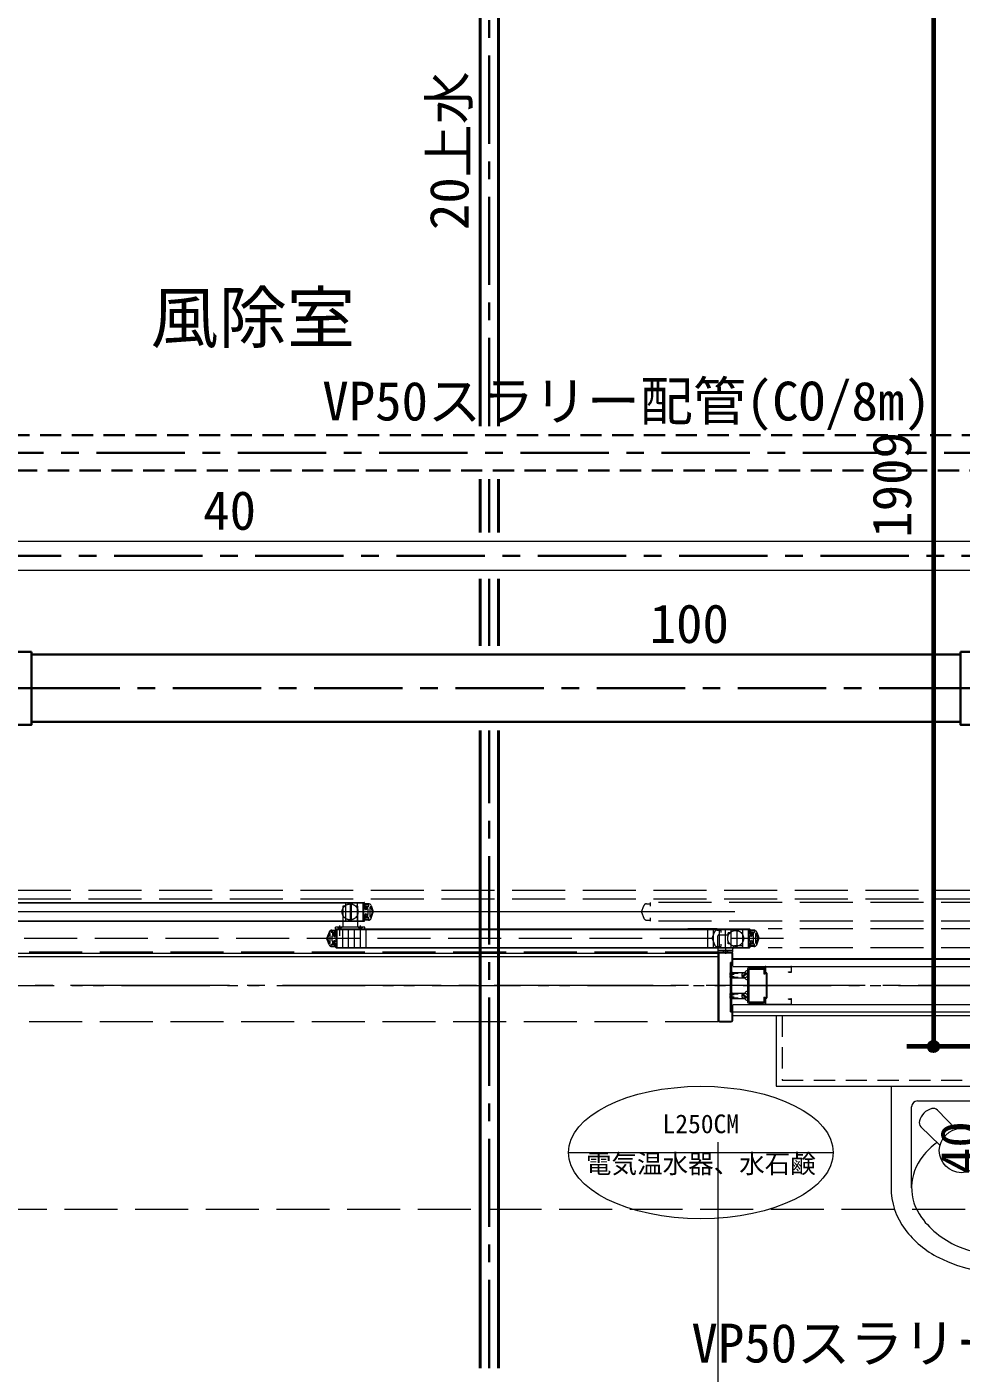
# Model space of a CAD drawing. Units: millimetres at full size, sheet at 1:30. Extents: x -16828 to 149130, y 47892 to 100313.
# Drawn here: x -2259 to -672, y 61087 to 63374 of the extents above; entities that cross this region are included whole.
import ezdxf
from ezdxf.enums import TextEntityAlignment as Align

# ---------------------------------------------------------------- set-up
doc = ezdxf.new("R2010")
doc.units = ezdxf.units.MM
doc.header["$LTSCALE"] = 30
doc.header["$PDMODE"] = 32
doc.header["$PDSIZE"] = 15
for name, pattern in [('CHAIN1', [8, 5, -1, 1, -1]), ('CHAIN2', [12, 9, -1, 1, -1]), ('DASHED1', [1.8, 1.2, -0.6]), ('DASHED3', [4, 3, -1]), ('DOUBLE_CHAIN1', [8.8, 5, -1, 0.6, -0.6, 0.6, -1])]:
    doc.linetypes.add(name, pattern=pattern)
for name, color, linetype, lineweight in [('0-1', 7, 'Continuous', 15), ('2-2_間仕切り芯', 7, 'DOUBLE_CHAIN1', 15), ('2-3_間仕切り', 7, 'Continuous', 15), ('2-A_建具', 7, 'Continuous', 15), ('2-B_金物', 7, 'Continuous', 15), ('3-0_AIHO08-壁芯', 7, 'CHAIN2', 15), ('4-3_AIHO15-壁開口寸法・コメント', 7, 'Continuous', 15), ('4-7_AIHO13-衛生器具', 7, 'Continuous', 15), ('9-6_無題7', 7, 'Continuous', 15), ('9-9_配管－汚水１：硬質塩ビ管（ＤＶ）', 2, 'Continuous', 30), ('9-A_配管－給水３：ＶＬＰ(ＶＤ)', 5, 'Continuous', 40), ('9-B_配管－給湯１２：ＨＴＬＰ（ＵＸ）', 3, 'Continuous', 20), ('9-E_配管－給湯１：ＣＵＰ(Ｍ)', 1, 'Continuous', 60)]:
    doc.layers.add(name, color=color, linetype=linetype, lineweight=lineweight)
doc.layers.add('4-8_AIHO12-部屋名', color=7, linetype='Continuous')
doc.styles.add('ＭＳ ゴシック', font='')
doc.styles.get('ＭＳ ゴシック').set_extended_font_data('MS Gothic')

# ---------------------------------------------------------------- blocks, each defined once
blk = doc.blocks.new('グループ部品-22')
at = {"layer": '4-3_AIHO15-壁開口寸法・コメント'}
for p, q in [((-2530.67, 60861.29), (-2499.42, 60861.29)), ((-2483.79, 60861.29), (-2452.54, 60861.29))]:
    blk.add_line(p, q, dxfattribs=at)
blk.add_arc((-2515.04, 60861.29), 15.62, 0, 180, dxfattribs=at)
blk = doc.blocks.new('グループ部品-23')
at = {"layer": '4-3_AIHO15-壁開口寸法・コメント'}
for p, q in [((-1116.29, 60861.29), (-1147.54, 60861.29)), ((-1069.42, 60861.29), (-1100.67, 60861.29))]:
    blk.add_line(p, q, dxfattribs=at)
blk.add_arc((-1085.04, 60861.29), 15.62, 180, 0, dxfattribs=at)
blk = doc.blocks.new('グループ部品-24')
at = {"layer": '4-3_AIHO15-壁開口寸法・コメント'}
for p, q in [((-2515.04, 61479.86), (-2515.04, 60661.29)), ((-1085.04, 61479.86), (-1085.04, 60661.29)), ((-2452.54, 60861.29), (-1147.54, 60861.29))]:
    blk.add_line(p, q, dxfattribs=at)
for name in ['グループ部品-22', 'グループ部品-23']:
    blk.add_blockref(name, (0, 0), dxfattribs=at)
at = {"layer": '4-3_AIHO15-壁開口寸法・コメント', "style": 'ＭＳ ゴシック', "width": 1.25}
blk.add_text('W1430×H2200', height=84.92, dxfattribs=at).set_placement((-2234.4, 60938.92), align=Align.BOTTOM_LEFT)

msp = doc.modelspace()

# ---------------------------------------------------------------- linework, layer by layer
at = {"layer": '0-1', "linetype": 'DASHED3'}
msp.add_line((-2435.04, 61365.86), (-90.04, 61365.86), dxfattribs=at)
at = {"layer": '2-2_間仕切り芯'}
msp.add_line((-3418.52, 61745.86), (831.97, 61745.86), dxfattribs=at)
at = {"layer": '2-3_間仕切り'}
for p, q in [((-1060.04, 61790.86), (-180.04, 61790.86)), ((-1060.04, 61778.36), (-167.54, 61778.36)), ((-1060.04, 61713.36), (-167.54, 61713.36)), ((-1060.04, 61700.86), (-180.04, 61700.86)), ((-1060.04, 61694.86), (-186.04, 61694.86))]:
    msp.add_line(p, q, dxfattribs=at)
at = {"layer": '2-A_建具', "linetype": 'DASHED3'}
for p, q in [((-2514.54, 61907.86), (-370.04, 61907.86)), ((-2514.54, 61892.86), (-370.04, 61892.86)), ((-1722.54, 61880.36), (-1722.54, 61854.86)), ((-1719.63, 61880.36), (-1722.54, 61880.36)), ((-1710.04, 61884.36), (-1710.04, 61857.36)), ((-1697.54, 61880.36), (-1700.45, 61880.36)), ((-1215.04, 61871.14), (-1211.07, 61881.22)), ((-1206.26, 61884.86), (-1200.04, 61884.86)), ((-1200.04, 61886.86), (-1200.04, 61880.86)), ((-375.94, 61886.86), (-1200.04, 61886.86)), ((-1721.98, 61877.16), (-1722.54, 61877.16)), ((-1719.63, 61861.36), (-1722.54, 61861.36)), ((-1697.54, 61861.36), (-1700.45, 61861.36)), ((-1697.54, 61877.16), (-1698.1, 61877.16)), ((-1215.04, 61870.58), (-1215.04, 61871.14)), ((-1215.04, 61870.58), (-1211.07, 61860.5)), ((-1200.04, 61860.86), (-1200.04, 61854.86)), ((-1731.54, 61845.06), (-1729.54, 61843.06)), ((-1729.54, 61843.06), (-1729.54, 61841.86)), ((-1725.54, 61843.06), (-1729.54, 61843.06)), ((-1727.54, 61830.06), (-1727.54, 61847.52)), ((-1723.54, 61845.06), (-1725.54, 61843.06)), ((-1725.54, 61843.06), (-1725.54, 61841.86)), ((-1696.54, 61845.06), (-1694.54, 61843.06)), ((-1694.54, 61843.06), (-1694.54, 61841.86)), ((-1690.54, 61843.06), (-1694.54, 61843.06)), ((-1692.54, 61830.06), (-1692.54, 61847.52)), ((-1206.26, 61856.86), (-1200.04, 61856.86)), ((-375.94, 61854.86), (-1200.04, 61854.86)), ((-1095.04, 61826.14), (-1091.07, 61836.22)), ((-1086.26, 61839.86), (-1080.04, 61839.86)), ((-1080.04, 61839.86), (-1080.04, 61835.86)), ((-1067.54, 61830.96), (-1067.54, 61835.36)), ((-1064.63, 61835.36), (-1067.54, 61835.36)), ((-1042.54, 61835.36), (-1045.45, 61835.36)), ((-1042.54, 61830.96), (-1042.54, 61835.36)), ((-375.94, 61841.86), (-1000.04, 61841.86)), ((-973.59, 61825.86), (-2395.04, 61825.86)), ((-1095.04, 61825.58), (-1095.04, 61826.14)), ((-1095.04, 61825.58), (-1091.07, 61815.5)), ((-1086.26, 61811.86), (-1080.04, 61811.86)), ((-1083.04, 61832.16), (-1067.54, 61832.16)), ((-1080.04, 61815.86), (-1080.04, 61811.86)), ((-1067.54, 61816.36), (-1067.54, 61820.76)), ((-1064.63, 61816.36), (-1067.54, 61816.36)), ((-1044.54, 61813.36), (-1055.04, 61813.36)), ((-1042.54, 61816.36), (-1045.45, 61816.36)), ((-1042.54, 61815.36), (-1042.54, 61820.76)), ((-1085.04, 61802.36), (-2515.04, 61802.36)), ((-1076.79, 61805.56), (-1074.64, 61802.36)), ((-1072.54, 61807.9), (-1072.54, 61799.46)), ((-1068.54, 61805.56), (-1070.44, 61802.36)), ((-375.94, 61809.86), (-1000.04, 61809.86)), ((-1085.04, 61683.86), (-2517.44, 61683.86))]:
    msp.add_line(p, q, dxfattribs=at)
at = {"layer": '2-A_建具'}
for p, q in [((-2509.04, 61886.26), (-1686.04, 61886.26)), ((-2508.74, 61886.86), (-1686.34, 61886.86)), ((-1717.54, 61855.46), (-1717.54, 61886.26)), ((-1707.54, 61855.46), (-1707.54, 61886.26)), ((-1697.54, 61855.46), (-1697.54, 61886.26)), ((-1697.54, 61880.36), (-1697.54, 61854.86)), ((-1688.04, 61871.16), (-1688.04, 61885.61)), ((-1687.04, 61886.11), (-1687.54, 61886.11)), ((-1686.54, 61878.11), (-1686.54, 61885.61)), ((-1685.54, 61878.11), (-1685.19, 61880.04)), ((-1685.44, 61879.36), (-1685.44, 61885.96)), ((-1684.24, 61880.86), (-1685.44, 61880.86)), ((-1678.93, 61884.86), (-1685.14, 61884.86)), ((-1684.24, 61880.86), (-1684.24, 61883.66)), ((-1677.94, 61883.66), (-1684.24, 61883.66)), ((-1680.54, 61880.86), (-1684.21, 61880.86)), ((-1680.54, 61876.86), (-1680.54, 61880.86)), ((-1680.44, 61880.86), (-1680.44, 61876.36)), ((-1680.44, 61880.86), (-1677.94, 61880.86)), ((-1677.94, 61880.86), (-1677.94, 61883.66)), ((-1674.24, 61881.58), (-1670.56, 61871.55)), ((-1056.31, 61870.86), (-2565.04, 61870.86)), ((-1688.04, 61871.16), (-1687.74, 61870.86)), ((-1687.74, 61870.86), (-1688.04, 61870.56)), ((-1688.04, 61856.11), (-1688.04, 61870.56)), ((-1685.54, 61878.11), (-1686.54, 61878.11)), ((-1684.04, 61875.86), (-1686.54, 61875.86)), ((-1686.54, 61865.86), (-1686.54, 61875.86)), ((-1686.54, 61865.86), (-1684.04, 61865.86)), ((-1685.54, 61863.61), (-1686.54, 61863.61)), ((-1686.54, 61856.11), (-1686.54, 61863.61)), ((-1685.44, 61862.36), (-1686.04, 61862.36)), ((-1686.04, 61855.46), (-1686.04, 61862.36)), ((-1685.19, 61861.68), (-1685.54, 61863.61)), ((-1685.44, 61855.76), (-1685.44, 61862.36)), ((-1684.24, 61860.86), (-1685.44, 61860.86)), ((-1684.24, 61858.06), (-1684.24, 61860.86)), ((-1677.94, 61858.06), (-1684.24, 61858.06)), ((-1680.54, 61860.86), (-1684.21, 61860.86)), ((-1681.54, 61879.86), (-1684.04, 61879.86)), ((-1684.04, 61879.86), (-1684.04, 61875.86)), ((-1684.04, 61861.86), (-1684.04, 61865.86)), ((-1681.54, 61861.86), (-1684.04, 61861.86)), ((-1683.94, 61874.36), (-1683.94, 61878.36)), ((-1682.94, 61874.36), (-1683.94, 61874.36)), ((-1682.94, 61867.36), (-1683.94, 61867.36)), ((-1683.94, 61863.36), (-1683.94, 61867.36)), ((-1682.14, 61878.86), (-1683.44, 61878.86)), ((-1682.14, 61862.86), (-1683.44, 61862.86)), ((-1679.44, 61875.36), (-1682.94, 61875.36)), ((-1682.94, 61875.36), (-1682.94, 61874.36)), ((-1682.94, 61866.36), (-1682.94, 61867.36)), ((-1679.44, 61866.36), (-1682.94, 61866.36)), ((-1681.64, 61876.36), (-1681.64, 61878.36)), ((-1680.44, 61876.36), (-1681.64, 61876.36)), ((-1680.44, 61865.36), (-1681.64, 61865.36)), ((-1681.64, 61865.36), (-1681.64, 61863.36)), ((-1680.54, 61864.86), (-1681.54, 61864.86)), ((-1681.54, 61861.86), (-1681.54, 61864.86)), ((-1680.54, 61860.86), (-1680.54, 61864.86)), ((-1680.44, 61865.36), (-1680.44, 61860.86)), ((-1677.94, 61860.86), (-1680.44, 61860.86)), ((-1679.44, 61866.36), (-1679.44, 61875.36)), ((-1677.94, 61858.06), (-1677.94, 61860.86)), ((-1675.94, 61862.67), (-1675.94, 61879.05)), ((-1672.16, 61871.55), (-1674.97, 61879.22)), ((-1674.97, 61862.5), (-1672.16, 61870.17)), ((-1674.24, 61860.14), (-1670.56, 61870.17)), ((-2509.04, 61855.46), (-1686.04, 61855.46)), ((-2508.74, 61854.86), (-1686.34, 61854.86)), ((-1745.84, 61836.58), (-1749.52, 61826.55)), ((-1747.92, 61826.55), (-1745.11, 61834.22)), ((-1742.14, 61838.66), (-1735.84, 61838.66)), ((-1742.14, 61835.86), (-1742.14, 61838.66)), ((-1739.64, 61835.86), (-1742.14, 61835.86)), ((-1741.15, 61839.86), (-1734.94, 61839.86)), ((-1739.64, 61835.86), (-1739.64, 61831.36)), ((-1739.54, 61835.86), (-1735.87, 61835.86)), ((-1739.54, 61831.86), (-1739.54, 61835.86)), ((-1738.54, 61834.86), (-1736.04, 61834.86)), ((-1736.04, 61834.86), (-1736.04, 61830.86)), ((-1735.84, 61835.86), (-1735.84, 61838.66)), ((-1735.84, 61835.86), (-1734.64, 61835.86)), ((-1685.04, 61845.06), (-1735.04, 61845.06)), ((-1735.04, 61841.86), (-1735.04, 61845.06)), ((-1735.04, 61841.86), (-1685.04, 61841.86)), ((-1734.54, 61833.11), (-1734.89, 61835.04)), ((-1734.64, 61834.36), (-1734.64, 61840.96)), ((-1734.64, 61834.36), (-1734.04, 61834.36)), ((-1734.04, 61834.36), (-1734.04, 61841.26)), ((-1734.04, 61841.26), (-1031.04, 61841.26)), ((-1733.74, 61841.86), (-1031.34, 61841.86)), ((-1733.54, 61833.11), (-1733.54, 61840.61)), ((-1733.04, 61841.11), (-1732.54, 61841.11)), ((-1732.04, 61826.16), (-1732.04, 61840.61)), ((-1722.54, 61854.86), (-1722.54, 61845.06)), ((-1722.54, 61810.46), (-1722.54, 61841.26)), ((-1712.54, 61810.46), (-1712.54, 61841.26)), ((-1702.54, 61810.46), (-1702.54, 61841.26)), ((-1697.54, 61854.86), (-1697.54, 61845.06)), ((-1692.54, 61810.46), (-1692.54, 61841.26)), ((-1687.04, 61855.61), (-1687.54, 61855.61)), ((-1678.93, 61856.86), (-1685.14, 61856.86)), ((-1685.04, 61841.86), (-1685.04, 61845.06)), ((-1682.54, 61810.46), (-1682.54, 61841.26)), ((-1086.64, 61841.86), (-1136.04, 61841.86)), ((-1102.54, 61810.46), (-1102.54, 61841.26)), ((-1092.54, 61810.46), (-1092.54, 61841.26)), ((-1082.54, 61810.46), (-1082.54, 61841.26)), ((-1072.54, 61810.46), (-1072.54, 61841.26)), ((-1062.54, 61810.46), (-1062.54, 61841.26)), ((-1052.54, 61810.46), (-1052.54, 61841.26)), ((-1042.54, 61810.46), (-1042.54, 61841.26)), ((-1033.04, 61826.16), (-1033.04, 61840.61)), ((-1032.04, 61841.11), (-1032.54, 61841.11)), ((-1031.54, 61833.11), (-1031.54, 61840.61)), ((-1030.54, 61833.11), (-1030.19, 61835.04)), ((-1030.44, 61834.36), (-1030.44, 61840.96)), ((-1029.24, 61835.86), (-1030.44, 61835.86)), ((-1023.93, 61839.86), (-1030.14, 61839.86)), ((-1029.24, 61835.86), (-1029.24, 61838.66)), ((-1022.94, 61838.66), (-1029.24, 61838.66)), ((-1025.54, 61835.86), (-1029.21, 61835.86)), ((-1026.54, 61834.86), (-1029.04, 61834.86)), ((-1029.04, 61834.86), (-1029.04, 61830.86)), ((-1025.54, 61831.86), (-1025.54, 61835.86)), ((-1025.44, 61835.86), (-1025.44, 61831.36)), ((-1025.44, 61835.86), (-1022.94, 61835.86)), ((-1022.94, 61835.86), (-1022.94, 61838.66)), ((-1017.16, 61826.55), (-1019.97, 61834.22)), ((-1019.24, 61836.58), (-1015.56, 61826.55)), ((-1745.84, 61815.14), (-1749.52, 61825.17)), ((-1745.11, 61817.5), (-1747.92, 61825.17)), ((-1744.14, 61817.67), (-1744.14, 61834.05)), ((-1742.14, 61815.86), (-1739.64, 61815.86)), ((-1742.14, 61813.06), (-1742.14, 61815.86)), ((-1742.14, 61813.06), (-1735.84, 61813.06)), ((-1741.15, 61811.86), (-1734.94, 61811.86)), ((-1740.64, 61830.36), (-1737.14, 61830.36)), ((-1740.64, 61821.36), (-1740.64, 61830.36)), ((-1740.64, 61821.36), (-1737.14, 61821.36)), ((-1739.64, 61831.36), (-1738.44, 61831.36)), ((-1739.64, 61820.36), (-1738.44, 61820.36)), ((-1739.64, 61820.36), (-1739.64, 61815.86)), ((-1739.54, 61815.86), (-1739.54, 61819.86)), ((-1739.54, 61819.86), (-1738.54, 61819.86)), ((-1739.54, 61815.86), (-1735.87, 61815.86)), ((-1738.54, 61816.86), (-1738.54, 61819.86)), ((-1738.54, 61816.86), (-1736.04, 61816.86)), ((-1738.44, 61831.36), (-1738.44, 61833.36)), ((-1738.44, 61820.36), (-1738.44, 61818.36)), ((-1737.94, 61833.86), (-1736.64, 61833.86)), ((-1737.94, 61817.86), (-1736.64, 61817.86)), ((-1737.14, 61830.36), (-1737.14, 61829.36)), ((-1737.14, 61829.36), (-1736.14, 61829.36)), ((-1737.14, 61822.36), (-1736.14, 61822.36)), ((-1737.14, 61821.36), (-1737.14, 61822.36)), ((-1736.14, 61829.36), (-1736.14, 61833.36)), ((-1736.14, 61818.36), (-1736.14, 61822.36)), ((-1736.04, 61830.86), (-1733.54, 61830.86)), ((-1733.54, 61820.86), (-1736.04, 61820.86)), ((-1736.04, 61816.86), (-1736.04, 61820.86)), ((-1735.84, 61813.06), (-1735.84, 61815.86)), ((-1735.84, 61815.86), (-1734.64, 61815.86)), ((-1734.89, 61816.68), (-1734.54, 61818.61)), ((-1734.64, 61817.36), (-1734.04, 61817.36)), ((-1734.64, 61810.76), (-1734.64, 61817.36)), ((-1734.54, 61833.11), (-1733.54, 61833.11)), ((-1734.54, 61818.61), (-1733.54, 61818.61)), ((-1734.04, 61810.46), (-1734.04, 61817.36)), ((-1733.54, 61820.86), (-1733.54, 61830.86)), ((-1733.54, 61811.11), (-1733.54, 61818.61)), ((-1732.04, 61826.16), (-1732.34, 61825.86)), ((-1732.34, 61825.86), (-1732.04, 61825.56)), ((-1732.04, 61811.11), (-1732.04, 61825.56)), ((-1085.04, 61809.86), (-1085.04, 61830.16)), ((-1033.04, 61826.16), (-1032.74, 61825.86)), ((-1032.74, 61825.86), (-1033.04, 61825.56)), ((-1033.04, 61811.11), (-1033.04, 61825.56)), ((-1030.54, 61833.11), (-1031.54, 61833.11)), ((-1029.04, 61830.86), (-1031.54, 61830.86)), ((-1031.54, 61820.86), (-1031.54, 61830.86)), ((-1031.54, 61820.86), (-1029.04, 61820.86)), ((-1030.54, 61818.61), (-1031.54, 61818.61)), ((-1031.54, 61811.11), (-1031.54, 61818.61)), ((-1030.44, 61817.36), (-1031.04, 61817.36)), ((-1031.04, 61810.46), (-1031.04, 61817.36)), ((-1030.19, 61816.68), (-1030.54, 61818.61)), ((-1030.44, 61810.76), (-1030.44, 61817.36)), ((-1029.24, 61815.86), (-1030.44, 61815.86)), ((-1023.93, 61811.86), (-1030.14, 61811.86)), ((-1029.24, 61813.06), (-1029.24, 61815.86)), ((-1022.94, 61813.06), (-1029.24, 61813.06)), ((-1025.54, 61815.86), (-1029.21, 61815.86)), ((-1029.04, 61816.86), (-1029.04, 61820.86)), ((-1026.54, 61816.86), (-1029.04, 61816.86)), ((-1028.94, 61829.36), (-1028.94, 61833.36)), ((-1027.94, 61829.36), (-1028.94, 61829.36)), ((-1027.94, 61822.36), (-1028.94, 61822.36)), ((-1028.94, 61818.36), (-1028.94, 61822.36)), ((-1027.14, 61833.86), (-1028.44, 61833.86)), ((-1027.14, 61817.86), (-1028.44, 61817.86)), ((-1024.44, 61830.36), (-1027.94, 61830.36)), ((-1027.94, 61830.36), (-1027.94, 61829.36)), ((-1027.94, 61821.36), (-1027.94, 61822.36)), ((-1024.44, 61821.36), (-1027.94, 61821.36)), ((-1026.64, 61831.36), (-1026.64, 61833.36)), ((-1025.44, 61831.36), (-1026.64, 61831.36)), ((-1025.44, 61820.36), (-1026.64, 61820.36)), ((-1026.64, 61820.36), (-1026.64, 61818.36)), ((-1025.54, 61819.86), (-1026.54, 61819.86)), ((-1026.54, 61816.86), (-1026.54, 61819.86)), ((-1025.54, 61815.86), (-1025.54, 61819.86)), ((-1025.44, 61820.36), (-1025.44, 61815.86)), ((-1022.94, 61815.86), (-1025.44, 61815.86)), ((-1024.44, 61821.36), (-1024.44, 61830.36)), ((-1022.94, 61813.06), (-1022.94, 61815.86)), ((-1020.94, 61817.67), (-1020.94, 61834.05)), ((-1019.97, 61817.5), (-1017.16, 61825.17)), ((-1019.24, 61815.14), (-1015.56, 61825.17)), ((-1085.04, 61800.36), (-2515.04, 61800.36)), ((-1085.04, 61794.36), (-2515.04, 61794.36)), ((-1734.04, 61810.46), (-1031.04, 61810.46)), ((-1733.74, 61809.86), (-1031.34, 61809.86)), ((-1733.04, 61810.61), (-1732.54, 61810.61)), ((-1086.64, 61809.86), (-1136.04, 61809.86)), ((-1085.04, 61809.86), (-1085.04, 61743.86)), ((-1060.04, 61805.56), (-1085.04, 61805.56)), ((-1060.24, 61802.36), (-1085.04, 61802.36)), ((-1085.04, 61799.96), (-1085.04, 61686.26)), ((-1083.44, 61800.76), (-1083.44, 61685.46)), ((-1061.64, 61800.76), (-1083.44, 61800.76)), ((-1062.44, 61802.36), (-1082.64, 61802.36)), ((-1061.64, 61800.76), (-1061.64, 61781.86)), ((-1060.04, 61802.56), (-1060.04, 61808.36)), ((-1060.04, 61779.36), (-1060.04, 61799.96)), ((-1060.04, 61791.86), (-360.04, 61791.86)), ((-1058.44, 61791.86), (-999.04, 61791.86)), ((-1032.04, 61810.61), (-1032.54, 61810.61)), ((-1061.64, 61784.86), (-1063.94, 61784.86)), ((-1063.94, 61700.86), (-1063.94, 61784.86)), ((-1063.54, 61767.86), (-1039.54, 61767.86)), ((-1062.39, 61766.86), (-1050.84, 61766.86)), ((-1061.64, 61700.86), (-1061.64, 61784.86)), ((-1060.04, 61781.86), (-1061.64, 61781.86)), ((-1037.67, 61767.46), (-1043.64, 61761.5)), ((-1036.07, 61766.23), (-1042.41, 61759.89)), ((-1035.04, 61773.46), (-1035.04, 61718.26)), ((-1032.74, 61773.56), (-1007.34, 61773.56)), ((-1032.74, 61773.56), (-1032.74, 61718.16)), ((-1032.64, 61775.86), (-1007.44, 61775.86)), ((-1007.34, 61773.56), (-1007.34, 61765.86)), ((-1007.34, 61765.86), (-1005.04, 61765.86)), ((-1005.04, 61777.16), (-1005.04, 61765.86)), ((-1003.04, 61766.36), (-1004.69, 61768.01)), ((-1004.24, 61777.56), (-960.84, 61777.56)), ((-1004.24, 61777.56), (-1004.24, 61768.69)), ((-1002.24, 61766.69), (-1004.24, 61768.69)), ((-1003.84, 61778.36), (-961.24, 61778.36)), ((-1003.04, 61766.36), (-1003.04, 61725.36)), ((-1002.24, 61766.69), (-1002.24, 61725.03)), ((-965.04, 61769.16), (-960.84, 61769.16)), ((-965.04, 61768.36), (-965.04, 61769.16)), ((-965.04, 61768.36), (-961.24, 61768.36)), ((-960.84, 61777.56), (-960.84, 61769.16)), ((-960.04, 61769.56), (-960.04, 61777.16)), ((-1065.03, 61761.36), (-1057.28, 61761.36)), ((-1064.7, 61759.86), (-1050.84, 61759.86)), ((-1063.54, 61758.86), (-1039.54, 61758.86)), ((-1062.05, 61765.36), (-1057.28, 61765.36)), ((-1065.03, 61730.36), (-1057.28, 61730.36)), ((-1064.7, 61731.86), (-1050.84, 61731.86)), ((-1063.54, 61732.86), (-1039.54, 61732.86)), ((-1063.54, 61723.86), (-1039.54, 61723.86)), ((-1062.39, 61724.86), (-1050.84, 61724.86)), ((-1062.05, 61726.36), (-1057.28, 61726.36)), ((-1037.67, 61724.27), (-1043.64, 61730.23)), ((-1036.07, 61725.49), (-1042.41, 61731.83)), ((-1007.34, 61725.86), (-1005.04, 61725.86)), ((-1007.34, 61725.86), (-1007.34, 61718.16)), ((-1005.04, 61725.86), (-1005.04, 61714.56)), ((-1004.69, 61723.71), (-1003.04, 61725.36)), ((-1004.24, 61723.03), (-1002.24, 61725.03)), ((-1004.24, 61723.03), (-1004.24, 61714.16)), ((-965.04, 61723.36), (-961.24, 61723.36)), ((-965.04, 61722.56), (-965.04, 61723.36)), ((-965.04, 61722.56), (-960.84, 61722.56)), ((-960.84, 61722.56), (-960.84, 61714.16)), ((-960.04, 61714.56), (-960.04, 61722.16)), ((-1063.94, 61700.86), (-1061.64, 61700.86)), ((-1061.64, 61703.86), (-1060.04, 61703.86)), ((-1061.64, 61703.86), (-1061.64, 61685.46)), ((-1060.04, 61686.26), (-1060.04, 61712.36)), ((-1032.74, 61718.16), (-1007.34, 61718.16)), ((-1032.64, 61715.86), (-1007.44, 61715.86)), ((-1004.24, 61714.16), (-960.84, 61714.16)), ((-1003.84, 61713.36), (-961.24, 61713.36)), ((-1083.44, 61685.46), (-1061.64, 61685.46)), ((-1082.64, 61683.86), (-1062.44, 61683.86))]:
    msp.add_line(p, q, dxfattribs=at)
for points in [[(-1685.44, 61879.36), (-1686.04, 61879.36), (-1686.04, 61886.26)], [(-1680.54, 61876.86), (-1681.54, 61876.86), (-1681.54, 61879.86)], [(-1739.54, 61831.86), (-1738.54, 61831.86), (-1738.54, 61834.86)], [(-1030.44, 61834.36), (-1031.04, 61834.36), (-1031.04, 61841.26)], [(-1025.54, 61831.86), (-1026.54, 61831.86), (-1026.54, 61834.86)]]:
    msp.add_lwpolyline(points, dxfattribs=at)
at = {"layer": '2-A_建具', "linetype": 'DASHED3'}
msp.add_lwpolyline([(-1688.54, 61845.06), (-1690.54, 61843.06), (-1690.54, 61841.86)], dxfattribs=at)
for centre in [(-1710.04, 61870.86), (-1055.04, 61825.86)]:
    msp.add_circle(centre, 13.5, dxfattribs=at)
at = {"layer": '2-A_建具'}
for centre in [(-1039.54, 61763.36), (-1039.54, 61728.36)]:
    msp.add_circle(centre, 4.5, dxfattribs=at)
for centre, radius, start, end in [((-1687.54, 61885.61), 0.5, 90, 180), ((-1687.04, 61885.61), 0.5, 0, 90), ((-1686.34, 61885.96), 0.9, 0, 90), ((-1685.14, 61884.56), 0.3, 90, 180), ((-1684.21, 61879.86), 1, 90, 169.69515), ((-1678.93, 61879.86), 5, 20.12444, 90), ((-1685.14, 61857.16), 0.3, 180, 270), ((-1684.21, 61861.86), 1, 190.30485, 270), ((-1683.44, 61878.36), 0.5, 90, 180), ((-1683.44, 61863.36), 0.5, 180, 270), ((-1682.14, 61878.36), 0.5, 0, 90), ((-1682.14, 61863.36), 0.5, 270, 0), ((-1678.93, 61861.86), 5, 270, 339.87556), ((-1675.44, 61879.05), 0.5, 20.12444, 180), ((-1675.44, 61862.67), 0.5, 180, 339.87556), ((-1674.04, 61870.86), 2, 339.87556, 20.12444), ((-1672.44, 61870.86), 2, 339.87556, 20.12444), ((-1741.15, 61834.86), 5, 90, 159.87556), ((-1744.64, 61834.05), 0.5, 0, 159.87556), ((-1735.87, 61834.86), 1, 10.30485, 90), ((-1734.94, 61839.56), 0.3, 0, 90), ((-1733.74, 61840.96), 0.9, 90, 180), ((-1733.04, 61840.61), 0.5, 90, 180), ((-1732.54, 61840.61), 0.5, 0, 90), ((-1687.54, 61856.11), 0.5, 180, 270), ((-1687.04, 61856.11), 0.5, 270, 0), ((-1686.34, 61855.76), 0.9, 270, 0), ((-1032.54, 61840.61), 0.5, 90, 180), ((-1032.04, 61840.61), 0.5, 0, 90), ((-1031.34, 61840.96), 0.9, 0, 90), ((-1030.14, 61839.56), 0.3, 90, 180), ((-1029.21, 61834.86), 1, 90, 169.69515), ((-1023.93, 61834.86), 5, 20.12444, 90), ((-1020.44, 61834.05), 0.5, 20.12444, 180), ((-1747.64, 61825.86), 2, 159.87556, 200.12444), ((-1746.04, 61825.86), 2, 159.87556, 200.12444), ((-1741.15, 61816.86), 5, 200.12444, 270), ((-1744.64, 61817.67), 0.5, 200.12444, 0), ((-1737.94, 61833.36), 0.5, 90, 180), ((-1737.94, 61818.36), 0.5, 180, 270), ((-1736.64, 61833.36), 0.5, 0, 90), ((-1736.64, 61818.36), 0.5, 270, 0), ((-1735.87, 61816.86), 1, 270, 349.69515), ((-1734.94, 61812.16), 0.3, 270, 0), ((-1030.14, 61812.16), 0.3, 180, 270), ((-1029.21, 61816.86), 1, 190.30485, 270), ((-1028.44, 61833.36), 0.5, 90, 180), ((-1028.44, 61818.36), 0.5, 180, 270), ((-1027.14, 61833.36), 0.5, 0, 90), ((-1027.14, 61818.36), 0.5, 270, 0), ((-1023.93, 61816.86), 5, 270, 339.87556), ((-1020.44, 61817.67), 0.5, 180, 339.87556), ((-1019.04, 61825.86), 2, 339.87556, 20.12444), ((-1017.44, 61825.86), 2, 339.87556, 20.12444), ((-1733.74, 61810.76), 0.9, 180, 270), ((-1733.04, 61811.11), 0.5, 180, 270), ((-1732.54, 61811.11), 0.5, 270, 0), ((-1082.64, 61799.96), 2.4, 90, 180), ((-1062.44, 61799.96), 2.4, 0, 90), ((-1055.04, 61808.36), 5, 162.5424, 180), ((-1032.54, 61811.11), 0.5, 180, 270), ((-1032.04, 61811.11), 0.5, 270, 0), ((-1031.34, 61810.76), 0.9, 270, 0), ((-1062.6, 61765.61), 2.44, 112.61986, 247.38014), ((-1064.48, 61765.61), 2.44, 292.61986, 67.38014), ((-1061.64, 61767.86), 1, 295.84193, 90), ((-1061.64, 61766.06), 1, 295.84193, 90), ((-1035.61, 61766.82), 4.02, 81.82006, 165.0162), ((-1032.64, 61773.46), 2.4, 90, 180), ((-1007.44, 61773.46), 2.4, 0, 90), ((-1003.84, 61777.16), 1.2, 90, 180), ((-1003.84, 61768.86), 1.2, 180, 225), ((-961.24, 61777.16), 1.2, 0, 90), ((-961.24, 61769.56), 1.2, 270, 0), ((-1062.6, 61761.11), 2.44, 112.61986, 247.38014), ((-1061.64, 61764.26), 1, 295.84193, 90), ((-1061.64, 61762.46), 1, 295.84193, 90), ((-1061.64, 61760.66), 1, 295.84193, 90), ((-1061.64, 61758.86), 1, 270, 90), ((-1035.61, 61759.9), 4.02, 194.9838, 278.17994), ((-1062.6, 61730.61), 2.44, 112.61986, 247.38014), ((-1062.6, 61726.11), 2.44, 112.61986, 247.38014), ((-1064.48, 61726.11), 2.44, 292.61986, 67.38014), ((-1061.64, 61732.86), 1, 270, 90), ((-1061.64, 61731.06), 1, 270, 64.15807), ((-1061.64, 61729.26), 1, 270, 64.15807), ((-1061.64, 61727.46), 1, 270, 64.15807), ((-1061.64, 61725.66), 1, 270, 64.15807), ((-1061.64, 61723.86), 1, 270, 64.15807), ((-1035.61, 61731.82), 4.02, 81.82006, 165.0162), ((-1035.61, 61724.9), 4.02, 194.9838, 278.17994), ((-1003.84, 61722.86), 1.2, 135, 180), ((-961.24, 61722.16), 1.2, 0, 90), ((-1032.64, 61718.26), 2.4, 180, 270), ((-1007.44, 61718.26), 2.4, 270, 0), ((-1003.84, 61714.56), 1.2, 180, 270), ((-961.24, 61714.56), 1.2, 270, 0), ((-1082.64, 61686.26), 2.4, 180, 270), ((-1062.44, 61686.26), 2.4, 270, 0)]:
    msp.add_arc(centre, radius, start, end, dxfattribs=at)
at = {"layer": '2-A_建具', "linetype": 'DASHED3'}
for centre, radius, start, end in [((-1206.26, 61879.86), 5, 90, 164.24546), ((-1206.26, 61861.86), 5, 195.75454, 270), ((-1086.26, 61834.86), 5, 90, 164.24546), ((-1086.26, 61816.86), 5, 195.75454, 270), ((-1083.04, 61830.16), 2, 90, 180), ((-1055.04, 61808.36), 5, 90, 162.5424), ((-1044.54, 61815.36), 2, 270, 0)]:
    msp.add_arc(centre, radius, start, end, dxfattribs=at)
at = {"layer": '2-B_金物'}
for p, q in [((-986.04, 61694.86), (-986.04, 61574.86)), ((-986.04, 61574.86), (-186.04, 61574.86))]:
    msp.add_line(p, q, dxfattribs=at)
at = {"layer": '2-B_金物', "linetype": 'DASHED1'}
msp.add_lwpolyline([(-976.04, 61694.86), (-976.04, 61584.86), (-186.04, 61584.86)], dxfattribs=at)
at = {"layer": '3-0_AIHO08-壁芯'}
msp.add_line((-115.04, 61745.86), (-2815.04, 61745.86), dxfattribs=at)
at = {"layer": '4-7_AIHO13-衛生器具'}
for p, q in [((-791.04, 61574.86), (-381.04, 61574.86)), ((-791.04, 61574.86), (-791.04, 61403.24)), ((-756.04, 61402.36), (-756.04, 61539.86)), ((-746.04, 61549.86), (-426.04, 61549.86)), ((-680.87, 61501.68), (-712.05, 61534.02)), ((-740.2, 61505.87), (-707.86, 61474.69))]:
    msp.add_line(p, q, dxfattribs=at)
msp.add_circle((-671.54, 61465.36), 37.5, dxfattribs=at)
for centre, radius, start, end in [((-746.04, 61539.86), 10, 90, 180), ((-719.25, 61527.08), 10, 43.95652, 105.3058), ((-733.26, 61513.07), 10, 164.69517, 226.04339), ((-713.97, 61507.79), 30, 105.3058, 164.69517), ((-628.23, 61367.83), 140, 127.1465, 141.11199), ((-671.04, 61402.36), 85, 141.11199, 216.50992), ((-671.04, 61403.24), 120, 180, 216.75895), ((-639, 61427.17), 160, 216.75895, 243.81443), ((-618.8, 61441.03), 150, 216.50992, 248.65668), ((-586.04, 61524.86), 240, 248.65668, 291.34332), ((-586.04, 61534.86), 280.01, 243.81443, 296.18557)]:
    msp.add_arc(centre, radius, start, end, dxfattribs=at)
at = {"layer": '9-6_無題7'}
msp.add_line((-1339.06, 61462.08), (-889.06, 61462.08), dxfattribs=at)
msp.add_ellipse((-1114.06, 61462.08), major_axis=(225, 0), ratio=0.5, dxfattribs=at)
at = {"layer": '9-9_配管－汚水１：硬質塩ビ管（ＤＶ）', "linetype": 'DASHED1'}
for p, q in [((1849.27, 62680.86), (-4478.38, 62680.86)), ((-3087.54, 62620.86), (1849.27, 62620.86))]:
    msp.add_line(p, q, dxfattribs=at)
at = {"layer": '9-9_配管－汚水１：硬質塩ビ管（ＤＶ）', "linetype": 'CHAIN1'}
for p, q in [((1849.27, 62650.86), (-3083.89, 62650.86)), ((-2251.04, 62250.86), (-2367.04, 62250.86)), ((-2251.04, 62250.86), (-673.21, 62250.86)), ((-673.21, 62250.86), (-591.21, 62250.86))]:
    msp.add_line(p, q, dxfattribs=at)
at = {"layer": '9-9_配管－汚水１：硬質塩ビ管（ＤＶ）'}
for p, q in [((-673.21, 62307.86), (-2251.04, 62307.86)), ((-2251.04, 62193.86), (-673.21, 62193.86))]:
    msp.add_line(p, q, dxfattribs=at)
for points in [[(-2251.04, 62312.86), (-2251.04, 62188.86), (-2301.04, 62188.86), (-2301.04, 62312.86)], [(-673.21, 62312.86), (-673.21, 62188.86), (-623.21, 62188.86), (-623.21, 62312.86)]]:
    msp.add_lwpolyline(points, close=True, dxfattribs=at)
at = {"layer": '9-A_配管－給水３：ＶＬＰ(ＶＤ)'}
for p, q in [((-1489.08, 65013.12), (-1489.08, 62695.86)), ((-1458.08, 62695.86), (-1458.08, 65013.12)), ((-1489.08, 62605.86), (-1489.08, 62515.16)), ((-1458.08, 62515.16), (-1458.08, 62605.86)), ((-1489.08, 62436.56), (-1489.08, 62322.86)), ((-1458.08, 62322.86), (-1458.08, 62436.56)), ((-1489.08, 62178.86), (-1489.08, 61095.61)), ((-1458.08, 61095.61), (-1458.08, 62178.86))]:
    msp.add_line(p, q, dxfattribs=at)
at = {"layer": '9-A_配管－給水３：ＶＬＰ(ＶＤ)', "color": 2, "linetype": 'CHAIN1', "lineweight": 30}
for p, q in [((-1473.58, 62695.86), (-1473.58, 65013.12)), ((-1473.58, 62515.16), (-1473.58, 62605.86)), ((-1473.58, 62322.86), (-1473.58, 62436.56)), ((-1473.58, 61095.61), (-1473.58, 62178.86))]:
    msp.add_line(p, q, dxfattribs=at)
at = {"layer": '9-B_配管－給湯１２：ＨＴＬＰ（ＵＸ）'}
for p, q in [((1462.2, 62500.16), (-3071.04, 62500.16)), ((-3071.04, 62451.56), (1462.2, 62451.56))]:
    msp.add_line(p, q, dxfattribs=at)
at = {"layer": '9-B_配管－給湯１２：ＨＴＬＰ（ＵＸ）', "color": 2, "linetype": 'CHAIN1', "lineweight": 30}
msp.add_line((-3071.04, 62475.86), (1462.2, 62475.86), dxfattribs=at)
at = {"layer": '9-E_配管－給湯１：ＣＵＰ(Ｍ)'}
for p, q in [((-718.98, 63550.86), (-718.98, 61642.12)), ((-621.21, 61642.12), (-763.98, 61642.12))]:
    msp.add_line(p, q, dxfattribs=at)
msp.add_point((-718.98, 61642.12), dxfattribs=at)

# ---------------------------------------------------------------- block references
at = {"layer": '4-3_AIHO15-壁開口寸法・コメント'}
msp.add_blockref('グループ部品-24', (0, 0), dxfattribs=at)

# ---------------------------------------------------------------- texts
at = {"layer": '4-8_AIHO12-部屋名', "style": 'ＭＳ ゴシック'}
msp.add_text('風除室', height=84.92, dxfattribs=at).set_placement((-2049.12, 62812.73), align=Align.BOTTOM_LEFT)
at = {"layer": '9-6_無題7', "style": 'ＭＳ ゴシック'}
for s, p in [('L250CM', (-1179.17, 61485.38)), ('電気温水器、水石鹸', (-1309.39, 61417.53))]:
    msp.add_text(s, height=31.82, dxfattribs=at).set_placement(p, align=Align.BOTTOM_LEFT)
at = {"layer": '9-9_配管－汚水１：硬質塩ビ管（ＤＶ）', "color": 7, "style": 'ＭＳ ゴシック'}
for s, p in [('VP50スラリー配管(CO/8m)', (-1757.23, 62685.86)), ('100', (-1201.08, 62307.86)), ('VP50スラリー配管(CO/8m)', (-1130.15, 61085.61))]:
    msp.add_text(s, height=65.98, dxfattribs=at).set_placement(p, align=Align.BOTTOM_LEFT)
at = {"layer": '9-9_配管－汚水１：硬質塩ビ管（ＤＶ）', "color": 6, "style": 'ＭＳ ゴシック'}
msp.add_text('40', height=65.98, rotation=90, dxfattribs=at).set_placement((-621.21, 61425.49), align=Align.BOTTOM_LEFT)
at = {"layer": '9-A_配管－給水３：ＶＬＰ(ＶＤ)', "color": 7, "style": 'ＭＳ ゴシック'}
msp.add_text('20上水', height=65.98, rotation=90, dxfattribs=at).set_placement((-1489.08, 63029.14), align=Align.BOTTOM_LEFT)
at = {"layer": '9-B_配管－給湯１２：ＨＴＬＰ（ＵＸ）', "color": 7, "style": 'ＭＳ ゴシック'}
msp.add_text('40', height=65.98, dxfattribs=at).set_placement((-1959.59, 62500.16), align=Align.BOTTOM_LEFT)
at = {"layer": '9-E_配管－給湯１：ＣＵＰ(Ｍ)', "style": 'ＭＳ ゴシック'}
msp.add_text('1909', height=65.98, rotation=90, dxfattribs=at).set_placement((-736.98, 62506.49), align=Align.BOTTOM_LEFT)

doc.saveas('drawing.dxf')
